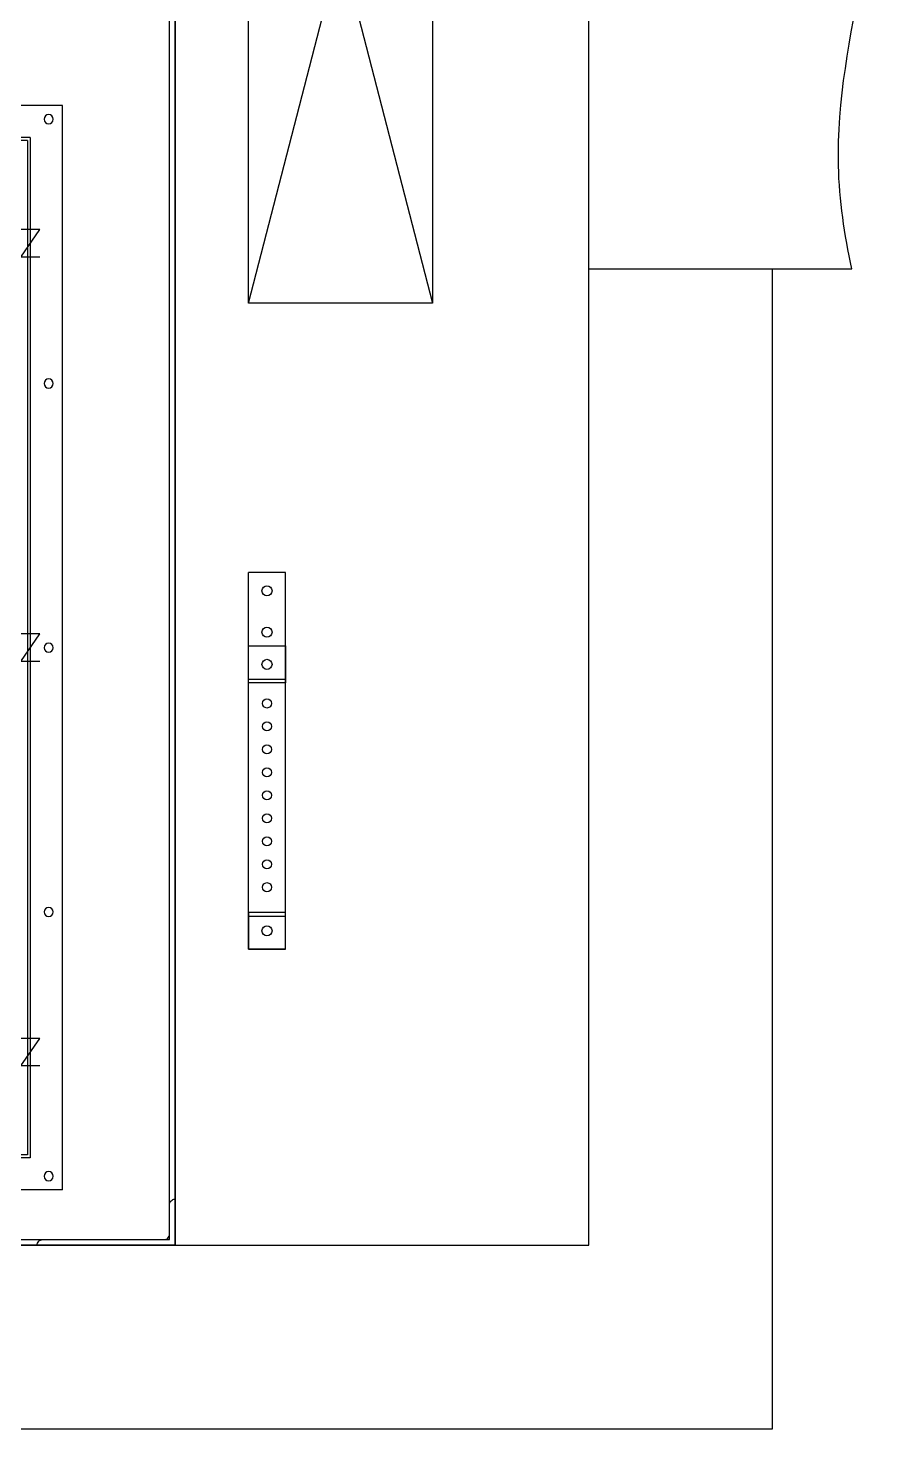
# Model space of a CAD drawing. Header units: millimetres. Extents: x 89450 to 753248, y -530175 to 1209785.
# Drawn here: x 98094 to 99034, y -99636 to -98112 of the extents above; entities that cross this region are included whole.
import ezdxf

# ---------------------------------------------------------------- set-up
doc = ezdxf.new("R2010")
doc.units = ezdxf.units.MM
doc.header["$LTSCALE"] = 150
doc.linetypes.add('HIDDEN', pattern=[9.525, 6.35, -3.175])
doc.layers.add('------00 Load Bank', color=3, linetype='Continuous')
doc.layers.add('-----35 Equipmnet Pad', color=7, linetype='Continuous')

# ---------------------------------------------------------------- blocks, each defined once
blk = doc.blocks.new('A$Cd768ecee')
at = {"color": 0}
for p, q in [((0, 0), (0, 1180)), ((0, 1180), (1180, 1180)), ((1180, 0), (1180, 1180)), ((35, 1145), (1145, 1145)), ((35, 1145), (35, 35)), ((1145, 1145), (1145, 35)), ((38.2, 1141.8), (1141.8, 1141.8)), ((38.2, 1141.8), (38.2, 38.2)), ((1141.8, 1141.8), (1141.8, 38.2)), ((100, 1080), (100, 100)), ((100, 1080), (1080, 1080)), ((103.2, 1076.8), (1076.8, 1076.8)), ((103.2, 1076.8), (103.2, 103.2)), ((1076.8, 1076.8), (1076.8, 103.2)), ((1080, 1080), (1080, 100)), ((100, 100), (1080, 100)), ((103.2, 103.2), (1076.8, 103.2)), ((35, 35), (1145, 35)), ((38.2, 38.2), (1141.8, 38.2)), ((0, 0), (1180, 0))]:
    blk.add_line(p, q, dxfattribs=at)
for points in [[(135, 1155.4), (135, 1134.6), (165, 1155.4), (165, 1134.6)], [(575, 1155.4), (575, 1134.6), (605, 1155.4), (605, 1134.6)], [(1015, 1155.4), (1015, 1134.6), (1045, 1155.4), (1045, 1134.6)], [(24.6, 1015), (45.4, 1015), (24.6, 1045), (45.4, 1045)], [(1155.4, 1015), (1134.6, 1015), (1155.4, 1045), (1134.6, 1045)], [(24.6, 575), (45.4, 575), (24.6, 605), (45.4, 605)], [(1155.4, 575), (1134.6, 575), (1155.4, 605), (1134.6, 605)], [(24.6, 135), (45.4, 135), (24.6, 165), (45.4, 165)], [(1155.4, 135), (1134.6, 135), (1155.4, 165), (1134.6, 165)], [(135, 24.6), (135, 45.4), (165, 24.6), (165, 45.4)], [(575, 24.6), (575, 45.4), (605, 24.6), (605, 45.4)], [(1015, 24.6), (1015, 45.4), (1045, 24.6), (1045, 45.4)]]:
    blk.add_lwpolyline(points, dxfattribs=at)
for centre, radius in [((15, 1165), 5), ((302.5, 1165), 5), ((590, 1165), 5), ((877.5, 1165), 5), ((1165, 1165), 5), ((55, 1125), 5.5), ((269, 1125), 5.5), ((483, 1125), 5.5), ((697, 1125), 5.5), ((911, 1125), 5.5), ((1125, 1125), 5.5), ((55, 911), 5.5), ((1125, 911), 5.5), ((15, 877.5), 5), ((1165, 877.5), 5), ((55, 697), 5.5), ((1125, 697), 5.5), ((15, 590), 5), ((1165, 590), 5), ((55, 483), 5.5), ((1125, 483), 5.5), ((15, 302.5), 5), ((1165, 302.5), 5), ((55, 269), 5.5), ((1125, 269), 5.5), ((55, 55), 5.5), ((269, 55), 5.5), ((483, 55), 5.5), ((697, 55), 5.5), ((911, 55), 5.5), ((1125, 55), 5.5), ((15, 15), 5), ((302.5, 15), 5), ((590, 15), 5), ((877.5, 15), 5), ((1165, 15), 5)]:
    blk.add_circle(centre, radius, dxfattribs=at)

msp = doc.modelspace()

# ---------------------------------------------------------------- linework, layer by layer
at = {"layer": '------00 Load Bank', "color": 161}
for p, q in [((98253.7, -96836.4, 0), (98253.7, -98344.1, 0)), ((98703.7, -98374.1, -9.9), (98989.9, -98374.1, -9.9)), ((98333.7, -99114.5, 0), (98333.7, -98704.5, 0)), ((98373.7, -98704.5, 0), (98333.7, -98704.5, 0)), ((98373.7, -98784.5, 0), (98373.7, -98704.5, 0)), ((98373.7, -99114.5, 0), (98373.7, -98784.5, 0)), ((98373.7, -99114.5, 0), (98333.7, -99114.5, 0))]:
    msp.add_line(p, q, dxfattribs=at)
at = {"layer": '------00 Load Bank', "color": 161, "linetype": 'HIDDEN'}
for p, q in [((98333.7, -98820.5, 0), (98373.7, -98820.5, 0)), ((98333.7, -99078.5, 0), (98373.7, -99078.5, 0))]:
    msp.add_line(p, q, dxfattribs=at)
at = {"layer": '------00 Load Bank', "color": 161, "elevation": 0}
for points in [[(98253.7, -96836.4), (96883.7, -96836.4), (96883.7, -99436.4), (98253.7, -99436.4), (98253.7, -96836.4)], [(98253.7, -99436.4), (98703.7, -99436.4), (98703.7, -96836.4), (98253.7, -96836.4)], [(98333.7, -98784.5), (98373.7, -98784.5), (98373.7, -98824.5), (98333.7, -98824.5), (98333.7, -98784.5)], [(98333.7, -99114.5), (98373.7, -99114.5), (98373.7, -99074.5), (98333.7, -99074.5), (98333.7, -99114.5)]]:
    msp.add_lwpolyline(points, dxfattribs=at)
for points in [[(98253.7, -99436.4), (96883.7, -99436.4), (96883.7, -96836.4), (98253.7, -96836.4)], [(98247.7, -96842.4), (96889.7, -96842.4), (96889.7, -99430.4), (98247.7, -99430.4)]]:
    msp.add_lwpolyline(points, close=True, dxfattribs=at)
at = {"layer": '------00 Load Bank', "color": 161, "linetype": 'HIDDEN', "ltscale": 5, "elevation": -9.9}
msp.add_lwpolyline([(98333.7, -98411.6), (98333.7, -97636.6), (98533.7, -97636.6), (98533.7, -98411.6)], close=True, dxfattribs=at)
for points in [[(98333.7, -98411.6), (98533.7, -97636.6)], [(98333.7, -97636.6), (98533.7, -98411.6)]]:
    msp.add_lwpolyline(points, dxfattribs=at)
at = {"layer": '------00 Load Bank', "color": 161, "ltscale": 0.2, "elevation": 0}
msp.add_lwpolyline([(98253.7, -99386.4), (98253.7, -99436.4), (98103.7, -99436.4), (98103.7, -99436.4, -0.414214), (98109.7, -99430.4), (98241.7, -99430.4, 0.414214), (98247.7, -99424.4), (98247.7, -99392.4, -0.414214), (98253.7, -99386.4), (98253.7, -99386.4)], format="xyb", dxfattribs=at)
at = {"layer": '------00 Load Bank', "color": 161}
for centre, radius in [((98353.7, -98724.5, 0), 5.5), ((98353.7, -98769.5, 0), 5.5), ((98353.7, -98804.5, 0), 5.5), ((98353.7, -98847, 0), 5), ((98353.7, -98872, 0), 5), ((98353.7, -98897, 0), 5), ((98353.7, -98922, 0), 5), ((98353.7, -98947, 0), 5), ((98353.7, -98972, 0), 5), ((98353.7, -98997, 0), 5), ((98353.7, -99022, 0), 5), ((98353.7, -99047, 0), 5), ((98353.7, -99094.5, 0), 5.5)]:
    msp.add_circle(centre, radius, dxfattribs=at)
msp.add_open_spline([(98989.9, -98374.1, 0), (98981.9, -98336.9, 0), (98955.4, -98160, 0), (99058.2, -97920.7, 0), (99003.1, -97728.7, 0), (98984.8, -97674.1, 0)], degree=3, knots=[124.01415, 124.01415, 124.01415, 124.01415, 238.000173, 663.61754, 833.548095, 833.548095, 833.548095, 833.548095], dxfattribs=at)
at = {"layer": '-----35 Equipmnet Pad', "color": 161, "ltscale": 5, "elevation": 0}
msp.add_lwpolyline([(96683.7, -98374.1), (96683.7, -99636.4), (98903.7, -99636.4), (98903.7, -98374.1)], dxfattribs=at)

# ---------------------------------------------------------------- block references
at = {"layer": '------00 Load Bank', "color": 161, "xscale": -1}
msp.add_blockref('A$Cd768ecee', (98131.2, -99376.4, 0), dxfattribs=at)

doc.saveas('drawing.dxf')
